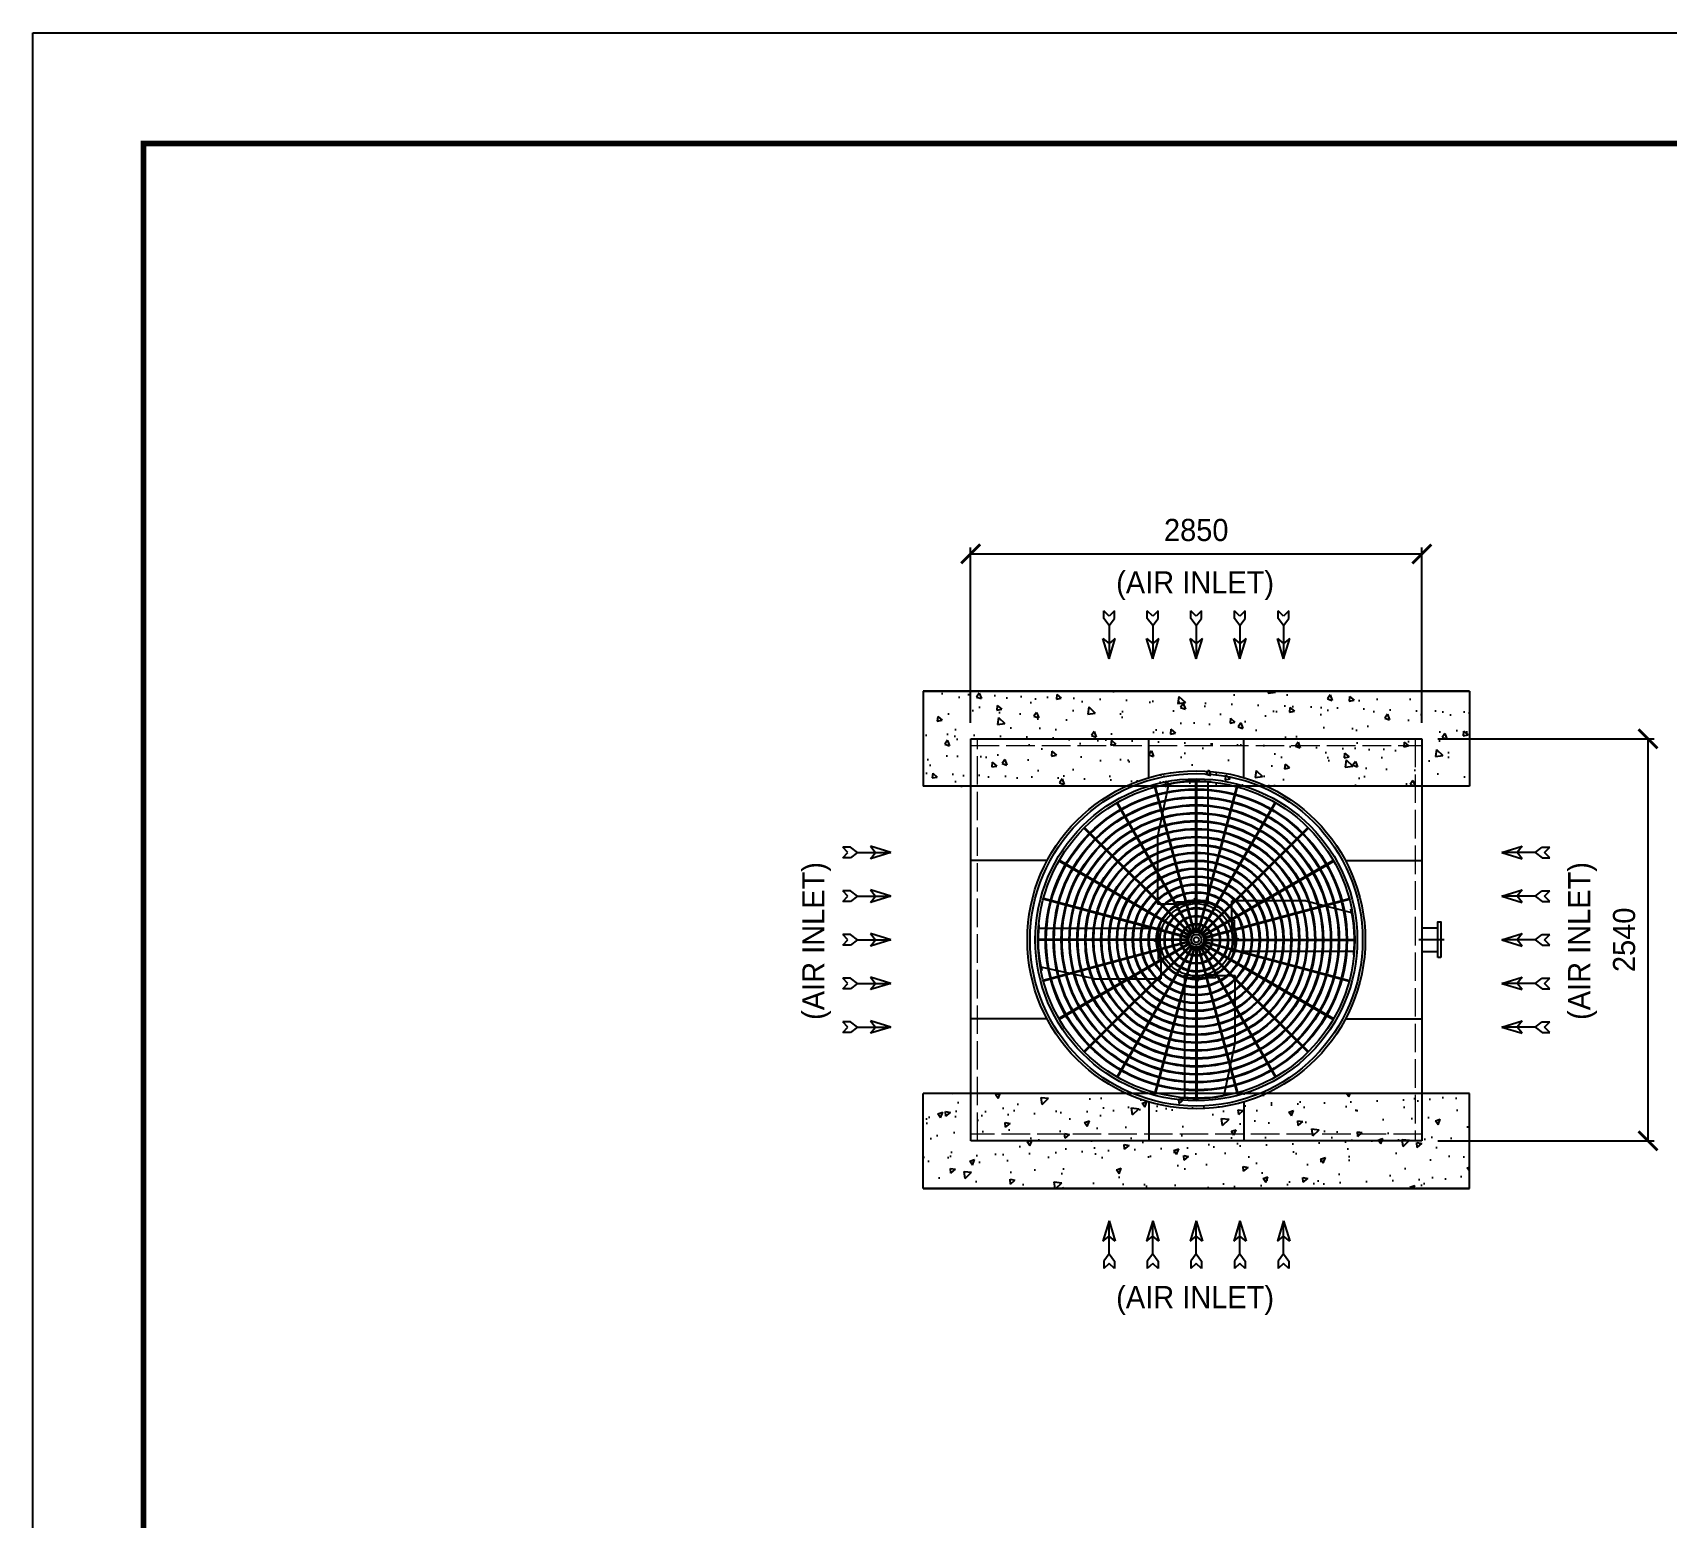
# Model space of a CAD drawing. Header units: millimetres. Extents: x 123490 to 162203, y 41590 to 62385.
# Drawn here: x 132796 to 143120, y 53001 to 62385 of the extents above; entities that cross this region are included whole.
import ezdxf
from ezdxf.enums import TextEntityAlignment as Align

# ---------------------------------------------------------------- set-up
doc = ezdxf.new("R2010")
doc.units = ezdxf.units.MM
doc.header["$LTSCALE"] = 30
doc.header["$MEASUREMENT"] = 0
doc.linetypes.add('CENTER', pattern=[2, 1.25, -0.25, 0.25, -0.25])
doc.linetypes.add('DASHED', pattern=[15, 12, -3])
doc.layers.get('0').update_dxf_attribs({"linetype": 'CONTINUOUS'})
doc.layers.get('DEFPOINTS').update_dxf_attribs({"color": 143, "linetype": 'CONTINUOUS'})
for name, color, linetype in [('center', 1, 'CENTER'), ('LINE', 7, 'CONTINUOUS'), ('냉각탑', 4, 'CONTINUOUS'), ('냉각탑_dim', 1, 'CONTINUOUS'), ('냉각탑_form', 1, 'CONTINUOUS'), ('냉각탑_text', 3, 'CONTINUOUS'), ('냉각탑_기초', 23, 'CONTINUOUS')]:
    doc.layers.add(name, color=color, linetype=linetype)
doc.styles.add('HY울릉도L', font='')
doc.styles.add('돋움', font='')
doc.styles.get('HY울릉도L').set_extended_font_data('HY울릉도L')
doc.styles.get('돋움').set_extended_font_data('Dotum')
doc.dimstyles.new('성지DIM', dxfattribs={"dimtxt": 3.5, "dimasz": 3, "dimexe": 1, "dimexo": 2.5, "dimgap": 2, "dimtad": 1, "dimdec": 0, "dimzin": 3, "dimdsep": 46, "dimtxsty": 'HY울릉도L', "dimblk": 'ARCHTICK', "dimcen": -2, "dimclrd": 256, "dimclre": 256, "dimclrt": 7, "dimadec": 0, "dimazin": 0, "dimtfac": 1, "dimtdec": 0, "dimtofl": 0, "dimtmove": 0, "dimatfit": 3, "dimfxl": 1, "dimtolj": 1, "dimtzin": 0, "dimlwe": -1, "dimarcsym": 0})

# ---------------------------------------------------------------- blocks, each defined once
blk = doc.blocks.new('냉각탑form')
at = {"layer": 'DEFPOINTS'}
blk.add_lwpolyline([(0, 297.07), (420.1, 297.07), (420.1, 0), (0, 0)], close=True, dxfattribs=at)
at = {"layer": '냉각탑_form', "const_width": 0.5}
blk.add_lwpolyline([(10, 287.07), (10, 10), (410.1, 10), (410.1, 287.07)], close=True, dxfattribs=at)
blk = doc.blocks.new('화살표 IN OUT')
at = {"layer": '냉각탑_dim'}
for p, q in [((-323, 43), (-384, 43)), ((-343, 0), (-384, 43)), ((-384, -43), (-343, 0)), ((-266, 0), (-323, 43)), ((-266, 0), (-323, -43)), ((-266, 0), (0, 0)), ((-163, 50), (-122, 0)), ((0, 0), (-163, 50)), ((-163, -50), (-122, 0)), ((0, 0), (-163, -50)), ((-323, -43), (-384, -43))]:
    blk.add_line(p, q, dxfattribs=at)
blk = doc.blocks.new('_ArchTick')
at = {"color": 0, "linetype": 'ByBlock', "const_width": 0.15}
blk.add_lwpolyline([(-0.5, -0.5), (0.5, 0.5)], dxfattribs=at)
blk = doc.blocks.new('*D33')
at = {"layer": 'DEFPOINTS', "color": 0, "transparency": 16777216}
for p in [(141570, 59093), (138720, 57925), (141570, 57925)]:
    blk.add_point(p, dxfattribs=at)
at = {"layer": '냉각탑_dim', "transparency": 16777216}
for p, q in [((138720, 58025), (138720, 59133)), ((141570, 58025), (141570, 59133))]:
    blk.add_line(p, q, dxfattribs=at)
at = {"layer": '냉각탑_dim', "lineweight": -2, "transparency": 16777216}
blk.add_line((138720, 59093), (141570, 59093), dxfattribs=at)
at = {"layer": '냉각탑_dim', "lineweight": -2, "transparency": 16777216, "xscale": 120, "yscale": 120, "zscale": 120, "rotation": 180}
blk.add_blockref('_ArchTick', (138720, 59093), dxfattribs=at)
at = {"layer": '냉각탑_dim', "lineweight": -2, "transparency": 16777216, "xscale": 120, "yscale": 120, "zscale": 120}
blk.add_blockref('_ArchTick', (141570, 59093), dxfattribs=at)
at = {"layer": '냉각탑_dim', "color": 7, "transparency": 16777216, "insert": (140145, 59243), "char_height": 140, "attachment_point": 5, "style": 'HY울릉도L'}
blk.add_mtext('\\A1;2850', dxfattribs=at)
blk = doc.blocks.new('*D34')
at = {"layer": 'DEFPOINTS', "color": 0, "transparency": 16777216}
for p in [(141570, 57925), (141570, 55385), (142998, 55385)]:
    blk.add_point(p, dxfattribs=at)
at = {"layer": '냉각탑_dim', "transparency": 16777216}
for p, q in [((141670, 57925), (143038, 57925)), ((141670, 55385), (143038, 55385))]:
    blk.add_line(p, q, dxfattribs=at)
at = {"layer": '냉각탑_dim', "lineweight": -2, "transparency": 16777216}
blk.add_line((142998, 57925), (142998, 55385), dxfattribs=at)
at = {"layer": '냉각탑_dim', "lineweight": -2, "transparency": 16777216, "xscale": 120, "yscale": 120, "zscale": 120}
for p, rotation in [((142998, 57925), 90), ((142998, 55385), 270)]:
    blk.add_blockref('_ArchTick', p, dxfattribs=dict(at, rotation=rotation))
at = {"layer": '냉각탑_dim', "color": 7, "transparency": 16777216, "insert": (142848, 56655), "char_height": 140, "attachment_point": 5, "rotation": 90, "style": 'HY울릉도L'}
blk.add_mtext('\\A1;2540', dxfattribs=at)
blk = doc.blocks.new('A$C1FB73ED1')
for p, q in [((1277, 1343), (1277, 2480)), ((1283, 1343), (1283, 2480)), ((1261, 1340), (967, 2438)), ((1267, 1342), (972, 2440)), ((1293, 1342), (1588, 2440)), ((1299, 1340), (1593, 2438)), ((1246, 1333), (677, 2318)), ((1251, 1336), (683, 2321)), ((1309, 1336), (1877, 2321)), ((1314, 1333), (1883, 2318)), ((1233, 1322), (429, 2126)), ((1238, 1327), (434, 2131)), ((1322, 1327), (2126, 2131)), ((1327, 1322), (2131, 2126)), ((1224, 1309), (239, 1877)), ((1227, 1314), (242, 1883)), ((1333, 1314), (2318, 1883)), ((1336, 1309), (2321, 1877)), ((1218, 1293), (120, 1588)), ((1220, 1299), (122, 1593)), ((1340, 1299), (2438, 1593)), ((1342, 1293), (2440, 1588)), ((1217, 1283), (80, 1283)), ((1217, 1277), (80, 1277)), ((1218, 1267), (120, 972)), ((1220, 1261), (122, 967)), ((1224, 1251), (239, 683)), ((1227, 1246), (242, 677)), ((1333, 1246), (2318, 677)), ((1336, 1251), (2321, 683)), ((1340, 1261), (2438, 967)), ((1342, 1267), (2440, 972)), ((1343, 1283), (2480, 1283)), ((1343, 1277), (2480, 1277)), ((1233, 1238), (429, 434)), ((1238, 1233), (434, 429)), ((1246, 1227), (677, 242)), ((1251, 1224), (683, 239)), ((1261, 1220), (967, 122)), ((1267, 1218), (972, 120)), ((1277, 1217), (1277, 80)), ((1283, 1217), (1283, 80)), ((1293, 1218), (1588, 120)), ((1299, 1220), (1593, 122)), ((1309, 1224), (1877, 239)), ((1314, 1227), (1883, 242)), ((1322, 1233), (2126, 429)), ((1327, 1238), (2131, 434))]:
    blk.add_line(p, q)
for radius in [1280, 1260, 1220, 1200]:
    blk.add_circle((1280, 1280), radius)
at = {"ltscale": 5}
for radius in [1143, 1137, 1083, 1077, 1023, 1017, 963, 957, 903, 897, 843, 837, 783, 777, 723, 717, 663, 657, 603, 597, 543, 537, 483, 477, 423, 417, 363, 357, 303, 297, 243, 237, 183, 177, 123, 117, 63, 57, 40, 21]:
    blk.add_circle((1280, 1280), radius, dxfattribs=at)
at = {"color": 7}
blk.add_circle((1280, 1280), 274, dxfattribs=at)
at = {"layer": 'LINE', "color": 7}
for p, q in [((1368, 2478), (1368, 1567)), ((985, 2053), (1072, 2459)), ((985, 2053), (985, 1550)), ((1131, 1550), (985, 1550)), ((1131, 1550), (985, 1550)), ((1131, 1567), (1369, 1567)), ((1131, 1567), (1369, 1567)), ((1131, 1567), (1131, 1549)), ((1131, 1567), (1131, 1549)), ((1131, 1549), (1230, 1549)), ((1131, 1549), (1230, 1549)), ((1330, 1549), (1369, 1549)), ((1330, 1549), (1369, 1549)), ((1369, 1567), (1369, 1549)), ((1369, 1567), (1369, 1549)), ((2111, 1575), (1550, 1575)), ((1550, 1429), (1550, 1575)), ((1550, 1429), (1550, 1575)), ((2111, 1575), (2457, 1488)), ((84, 1368), (993, 1368)), ((84, 1368), (993, 1368)), ((993, 1131), (993, 1369)), ((993, 1131), (993, 1369)), ((993, 1369), (1011, 1369)), ((993, 1369), (1011, 1369)), ((993, 1131), (993, 1369)), ((993, 1131), (993, 1369)), ((993, 1369), (1011, 1369)), ((993, 1369), (1011, 1369)), ((1011, 1330), (1011, 1369)), ((1011, 1330), (1011, 1369)), ((1011, 1330), (1011, 1369)), ((1011, 1330), (1011, 1369)), ((1549, 1429), (1549, 1330)), ((1549, 1429), (1549, 1330)), ((1567, 1429), (1549, 1429)), ((1567, 1429), (1549, 1429)), ((1567, 1429), (1567, 1191)), ((1567, 1429), (1567, 1191)), ((993, 1131), (1011, 1131)), ((993, 1131), (1011, 1131)), ((993, 1131), (1011, 1131)), ((993, 1131), (1011, 1131)), ((1010, 1131), (1010, 985)), ((1010, 1131), (1010, 985)), ((1010, 1131), (1010, 985)), ((1010, 1131), (1010, 985)), ((1011, 1131), (1011, 1230)), ((1011, 1131), (1011, 1230)), ((1011, 1131), (1011, 1230)), ((1011, 1131), (1011, 1230)), ((1549, 1230), (1549, 1191)), ((1549, 1230), (1549, 1191)), ((1567, 1191), (1549, 1191)), ((1567, 1191), (1549, 1191)), ((2476, 1192), (1567, 1192)), ((509, 985), (103, 1072)), ((1230, 1011), (1191, 1011)), ((1191, 993), (1191, 1011)), ((1230, 1011), (1191, 1011)), ((1191, 993), (1191, 1011)), ((1429, 993), (1191, 993)), ((1429, 993), (1191, 993)), ((1192, 82), (1192, 993)), ((1429, 1011), (1330, 1011)), ((1429, 1011), (1330, 1011)), ((1429, 993), (1429, 1011)), ((1429, 993), (1429, 1011)), ((1429, 1010), (1575, 1010)), ((1429, 1010), (1575, 1010)), ((1575, 507), (1575, 1010)), ((509, 985), (1010, 985)), ((509, 985), (1010, 985)), ((1575, 507), (1488, 101)), ((1167, 83), (1167, 85)), ((1393, 83), (1393, 85)), ((1513, 104), (1513, 106))]:
    blk.add_line(p, q, dxfattribs=at)
for points in [[(1272, 1594), (1269, 1588), (1272, 1581), (1280, 1581), (1284, 1588), (1280, 1594)], [(1272, 1594), (1269, 1588), (1272, 1581), (1280, 1581), (1284, 1588), (1280, 1594)], [(966, 1272), (972, 1269), (979, 1272), (979, 1280), (972, 1284), (966, 1280)], [(966, 1272), (972, 1269), (979, 1272), (979, 1280), (972, 1284), (966, 1280)], [(966, 1272), (972, 1269), (979, 1272), (979, 1280), (972, 1284), (966, 1280)], [(966, 1272), (972, 1269), (979, 1272), (979, 1280), (972, 1284), (966, 1280)], [(1594, 1288), (1588, 1291), (1581, 1288), (1581, 1280), (1588, 1276), (1594, 1280)], [(1594, 1288), (1588, 1291), (1581, 1288), (1581, 1280), (1588, 1276), (1594, 1280)], [(1288, 966), (1291, 972), (1288, 979), (1280, 979), (1276, 972), (1280, 966)], [(1288, 966), (1291, 972), (1288, 979), (1280, 979), (1276, 972), (1280, 966)]]:
    blk.add_lwpolyline(points, close=True, dxfattribs=at)
for centre, radius in [((1191, 1559), 2), ((1191, 1559), 2), ((1231, 1559), 2), ((1231, 1559), 2), ((1276, 1588), 8.5), ((1276, 1588), 8.5), ((1350, 1559), 2), ((1350, 1559), 2), ((1559, 1369), 2), ((1559, 1369), 2), ((972, 1276), 8.5), ((972, 1276), 8.5), ((972, 1276), 8.5), ((972, 1276), 8.5), ((1001, 1350), 2), ((1001, 1350), 2), ((1001, 1350), 2), ((1001, 1350), 2), ((1559, 1329), 2), ((1559, 1329), 2), ((1588, 1284), 8.5), ((1588, 1284), 8.5), ((1001, 1231), 2), ((1001, 1231), 2), ((1001, 1231), 2), ((1001, 1231), 2), ((1001, 1191), 2), ((1001, 1191), 2), ((1001, 1191), 2), ((1001, 1191), 2), ((1559, 1210), 2), ((1559, 1210), 2), ((1210, 1001), 2), ((1210, 1001), 2), ((1329, 1001), 2), ((1329, 1001), 2), ((1369, 1001), 2), ((1369, 1001), 2), ((1284, 972), 8.5), ((1284, 972), 8.5)]:
    blk.add_circle(centre, radius, dxfattribs=at)
for centre, radius, start, end in [((1280, 1483), 1000, 83.5007, 103.4595), ((1280, 1483), 998, 83.4876, 103.487), ((1481, 1280), 998, 353.4876, 13.487), ((1481, 1280), 1000, 353.5007, 13.4595), ((1079, 1280), 1000, 173.5007, 193.4595), ((1079, 1280), 998, 173.4876, 193.487), ((1280, 1077), 998, 263.4876, 283.487), ((1280, 1077), 1000, 263.5007, 283.4595)]:
    blk.add_arc(centre, radius, start, end, dxfattribs=at)
blk = doc.blocks.new('A$C2ECD4E72')
at = {"layer": '냉각탑_기초', "ltscale": 30}
h = blk.add_hatch(dxfattribs=at)
h.set_pattern_fill('AR-CONC', color=256, scale=50, angle=-90, style=0)
h.set_pattern_definition([(40, (117570.86, -570.8), (-31.3761, 358.6301), [37.5, -412.5]), (95, (117570.86, -570.8), (376.0961, -69.3757), [30, -330]), (349.54856, (117568.25, -540.92), (344.72, 289.2544), [31.8701, -350.571]), (43.8158, (117670.86, -570.8), (-82.7596, 533.6207), [56.25, -618.75]), (353.36436, (117663.97, -526.34), (487.0593, 467.331), [47.8052, -525.857]), (98.81584, (117670.86, -570.8), (487.0593, 467.331), [45, -495]), (69, (117645.86, -520.8), (-201.30945, 298.4535), [37.5, -412.5]), (124, (117645.86, -520.8), (362.575, 121.6577), [30, -330]), (18.54856, (117629.1, -495.94), (161.2656, 420.1112), [31.8701, -350.571]), (52.5, (117570.86, -570.81), (166.44693, 6.07993), [0, -326, 0, -335, 0, -331.25]), (82.5, (117570.86, -570.8), (197.20586, 131.53477), [0, -191, 0, -318.5, 0, -126.25]), (122.5, (117570.86, -682.31), (-11.27744, 266.91122), [0, -125, 0, -390, 0, -517.5]), (132.5, (117570.86, -732.3), (50.0525, 291.5931), [0, -162.5, 0, -259, 0, -367.5])])
h.paths.add_polyline_path([(0, 0), (0, 600), (3450, 600), (3450, 0)])
for p, q in [((0, 0), (0, 600)), ((3450, 0), (3450, 600)), ((3450, 0), (0, 0))]:
    blk.add_line(p, q, dxfattribs=at)
for points in [[(3450, 600), (0, 600)], [(0, 0), (3450, 0)]]:
    blk.add_lwpolyline(points, dxfattribs=at)

msp = doc.modelspace()

# ---------------------------------------------------------------- linework, layer by layer
at = {"ltscale": 500}
for p, q in [((138720.4, 55385.2), (138720.4, 57925.2)), ((138720.4, 57925.2), (141570.4, 57925.2)), ((139845.4, 57679.2), (139845.4, 57925.2)), ((140445.4, 57679.2), (140445.4, 57925.2)), ((141570.4, 57925.2), (141570.4, 55385.2)), ((139202.8, 57155.2), (138720.4, 57155.2)), ((141088, 57155.2), (141570.4, 57155.2)), ((139202.8, 56155.2), (138720.4, 56155.2)), ((141088, 56155.2), (141570.4, 56155.2)), ((139845.4, 55631.3), (139845.4, 55385.2)), ((140445.4, 55631.3), (140445.4, 55385.2)), ((141570.4, 55385.2), (138720.4, 55385.2))]:
    msp.add_line(p, q, dxfattribs=at)
at = {"color": 5, "linetype": 'DASHED', "lineweight": 9, "ltscale": 0.5}
for p, q in [((138762.4, 55385.2), (138762.4, 57925.2)), ((141528.4, 57925.2), (141528.4, 55385.2)), ((138720.4, 57883.2), (141570.4, 57883.2)), ((141570.4, 55427.2), (138720.4, 55427.2))]:
    msp.add_line(p, q, dxfattribs=at)
at = {"color": 3}
for p, q in [((141570.4, 56730.2), (141670.4, 56730.2)), ((141670.4, 56580.2), (141570.4, 56580.2)), ((141690.4, 56543.2), (141670.4, 56543.2))]:
    msp.add_line(p, q, dxfattribs=at)
msp.add_lwpolyline([(141670.4, 56543.2), (141670.4, 56767.7), (141690.4, 56767.7), (141690.4, 56543.2)], dxfattribs=at)
at = {"layer": 'center', "linetype": 'CENTER', "ltscale": 50}
msp.add_line((141710.4, 56655.2), (141550.4, 56655.2), dxfattribs=at)

# ---------------------------------------------------------------- block references
at = {"ltscale": 500, "xscale": -1, "rotation": 180}
msp.add_blockref('A$C2ECD4E72', (138420.4, 58225.2), dxfattribs=at)
at = {"ltscale": 500}
msp.add_blockref('A$C2ECD4E72', (138420.4, 55085.2), dxfattribs=at)
at = {"layer": '냉각탑', "xscale": 0.8335937488459728, "yscale": 0.8335937488459728, "zscale": 0.8335937488459728}
msp.add_blockref('A$C1FB73ED1', (139078.4, 55588.2), dxfattribs=at)
at = {"layer": '냉각탑_dim', "yscale": 0.7875000000021828, "zscale": 0.7875000000021828, "rotation": 90}
for p, xscale in [((139594.2, 58430.2), -0.7875000000021828), ((139869.8, 58430.2), -0.7875000000021828), ((140145.4, 58430.2), -0.7875000000021828), ((140421, 58430.2), -0.7875000000021828), ((140696.7, 58430.2), -0.7875000000021828), ((139594.2, 54880.2), 0.7875000000021828), ((139869.8, 54880.2), 0.7875000000021828), ((140145.4, 54880.2), 0.7875000000021828), ((140421, 54880.2), 0.7875000000021828), ((140696.7, 54880.2), 0.7875000000021828)]:
    msp.add_blockref('화살표 IN OUT', p, dxfattribs=dict(at, xscale=xscale))
at = {"layer": '냉각탑_dim', "yscale": 0.7874999999985448, "zscale": 0.7875}
for p, xscale in [((138215.4, 57206.5), 0.7875000000021828), ((142075.4, 57206.5), -0.7875000000021828), ((138215.4, 56930.9), 0.7875000000021828), ((142075.4, 56930.9), -0.7875000000021828), ((138215.4, 56655.2), 0.7875000000021828), ((142075.4, 56655.2), -0.7875000000021828), ((138215.4, 56379.6), 0.7875000000021828), ((142075.4, 56379.6), -0.7875000000021828), ((138215.4, 56104), 0.7875000000021828), ((142075.4, 56104), -0.7875000000021828)]:
    msp.add_blockref('화살표 IN OUT', p, dxfattribs=dict(at, xscale=xscale))
at = {"layer": '냉각탑_form', "xscale": 70, "yscale": 70, "zscale": 70}
msp.add_blockref('냉각탑form', (132795.9, 41590.2), dxfattribs=at)

# ---------------------------------------------------------------- texts
at = {"layer": '냉각탑_text', "style": '돋움'}
for p in [(140137.9, 58912.9), (140137.9, 54398)]:
    msp.add_text('(AIR INLET)', height=140, dxfattribs=at).set_placement(p, align=Align.MIDDLE_CENTER)
for p in [(137726.9, 56647.7), (142563.5, 56647.7)]:
    msp.add_text('(AIR INLET)', height=140, rotation=90, dxfattribs=at).set_placement(p, align=Align.MIDDLE_CENTER)

# ---------------------------------------------------------------- dimensions: what is measured, and where the dimension line sits
at = {"layer": '냉각탑_dim'}
dim = msp.add_linear_dim(base=(141570.4, 59092.8), p1=(138720.4, 57925.2), p2=(141570.4, 57925.2), dimstyle='성지DIM', override={"dimscale": 40}, dxfattribs=at)
dim.commit()
dim.dimension.update_dxf_attribs({"geometry": '*D33', "text_midpoint": (140145.4, 59242.8)})
dim = msp.add_linear_dim(base=(142998.3, 55385.2), p1=(141570.4, 57925.2), p2=(141570.4, 55385.2), angle=90, dimstyle='성지DIM', override={"dimscale": 40}, dxfattribs=at)
dim.commit()
dim.dimension.update_dxf_attribs({"geometry": '*D34', "text_midpoint": (142848.3, 56655.2)})

doc.saveas('drawing.dxf')
